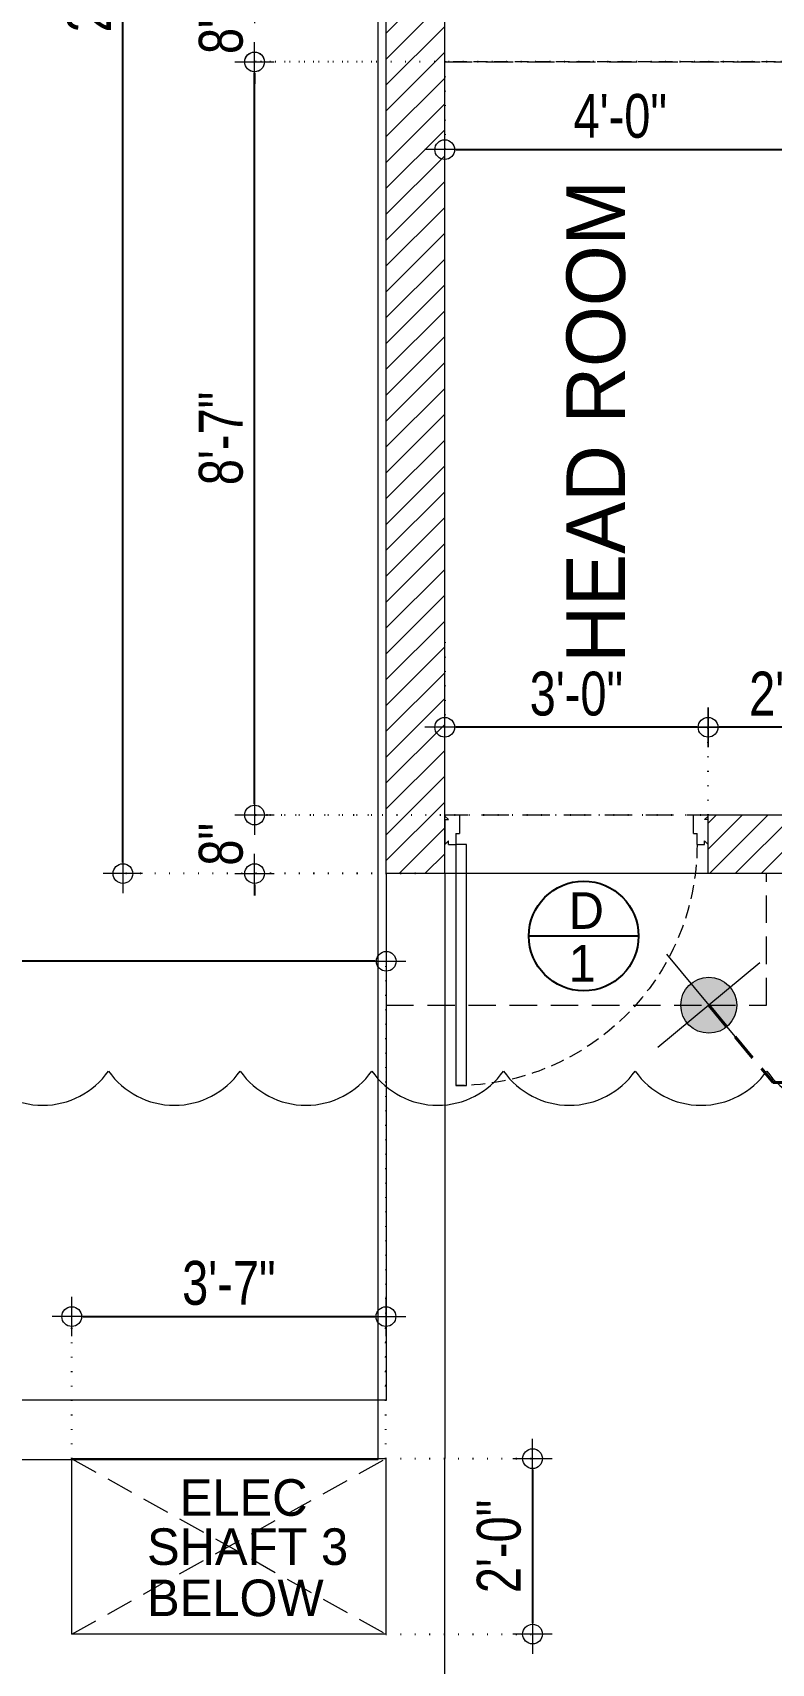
# Model space of a CAD drawing. Header units: inches. Extents: x 13 to 21264, y -72369 to -55.
# Drawn here: x 11349.2 to 11450.1, y -71373.6 to -71150.6 of the extents above; entities that cross this region are included whole.
import ezdxf

# ---------------------------------------------------------------- set-up
doc = ezdxf.new("R2010")
doc.units = ezdxf.units.IN
doc.header["$LTSCALE"] = 15
doc.header["$MEASUREMENT"] = 0
doc.header["$PDMODE"] = 34
for name, pattern in [('DOT2', [0.125, 0, -0.125]), ('HIDDEN', [0.375, 0.25, -0.125]), ('HIDDEN2', [0.1875, 0.125, -0.0625])]:
    doc.linetypes.add(name, pattern=pattern)
doc.layers.get('0').update_dxf_attribs({"linetype": 'CONTINUOUS', "lineweight": 13})
doc.layers.get('DEFPOINTS').update_dxf_attribs({"linetype": 'CONTINUOUS', "lineweight": 13})
doc.layers.add('1', color=8, linetype='CONTINUOUS')
doc.layers.add('2', color=36, linetype='CONTINUOUS')
for name, color, linetype, lineweight in [('A-Wall', 7, 'CONTINUOUS', 40), ('AR-WALL', 7, 'CONTINUOUS', 13), ('DOOR', 17, 'CONTINUOUS', 13), ('INNER DIM', 30, 'CONTINUOUS', 13), ('parapet wall', 4, 'CONTINUOUS', 13), ('TEXT', 4, 'CONTINUOUS', 13)]:
    doc.layers.add(name, color=color, linetype=linetype, lineweight=lineweight)
for name, color, linetype, lineweight, true_color in [('AR-WALL HATCH', 7, 'CONTINUOUS', 9, 0xfa0000), ('REVISION - 2', 7, 'CONTINUOUS', 13, 0x1a6600), ('SHAFT TEXT', 7, 'CONTINUOUS', 13, 0xcc6600)]:
    doc.layers.add(name, color=color, linetype=linetype, lineweight=lineweight, true_color=true_color)
doc.layers.add('BOXTEXT', color=232, linetype='CONTINUOUS', true_color=0xbd005e)
doc.styles.add('rob', font='')
doc.styles.add('RS', font='', dxfattribs={"width": 0.8})
doc.styles.get('rob').set_extended_font_data('Century Gothic')
doc.styles.get('RS').set_extended_font_data('Century Gothic')
doc.dimstyles.new('SECTION DIM', dxfattribs={"dimscale": 0.6, "dimtxt": 9, "dimasz": 2, "dimexe": 0, "dimexo": 0, "dimgap": 1, "dimtad": 1, "dimzin": 3, "dimdsep": 46, "dimlunit": 4, "dimtxsty": 'RS', "dimblk1": 'CUT', "dimblk2": 'CUT', "dimsah": 1, "dimcen": 0, "dimclrd": 251, "dimclre": 21, "dimclrt": 4, "dimadec": 0, "dimazin": 0, "dimtfac": 1, "dimtix": 1, "dimtofl": 0, "dimtmove": 2, "dimatfit": 3, "dimfxl": 0, "dimtolj": 1, "dimtzin": 3, "dimarcsym": 0})
doc.dimstyles.new('WORKING DIM-altura', dxfattribs={"dimscale": 0, "dimtxt": 6, "dimasz": 1.5, "dimexe": 0, "dimexo": 0, "dimgap": 2, "dimtad": 1, "dimzin": 3, "dimdsep": 46, "dimlunit": 4, "dimtxsty": 'RS', "dimblk1": 'CUT-15', "dimblk2": 'CUT-15', "dimsah": 1, "dimcen": 0, "dimclrd": 49, "dimclre": 109, "dimclrt": 41, "dimadec": 0, "dimazin": 0, "dimtfac": 0.75, "dimtix": 1, "dimtofl": 0, "dimtmove": 2, "dimatfit": 2, "dimldrblk": 'CUT-15', "dimfxl": 1, "dimtolj": 1, "dimtzin": 3, "dimlwd": -1, "dimlwe": -1, "dimarcsym": 0})
pattern_1 = [(45, (16740.3535, -1712.1522), (-1.76776695, 1.76776695), [])]

# ---------------------------------------------------------------- blocks, each defined once
blk = doc.blocks.new('36-dp')
at = {"layer": 'DOOR', "color": 247}
for p, q in [((-36, 0.125), (-34, 0.125)), ((-36, 0), (-36, 0.125)), ((-36, 0), (-35.5, -0.5)), ((-34, -2.375), (-34, 0.125)), ((-2, 0.125), (-2, -2.375)), ((-2, 0.125), (0, 0.125)), ((0, 0), (-0.5, -0.5)), ((0, 0.125), (0, 0)), ((-36, -3.875), (-36, -0.5)), ((-36, -0.5), (-35.5, -0.5)), ((0, -0.5), (-0.5, -0.5)), ((0, -0.5), (0, -3.875)), ((-36, -3.875), (-35.5, -3.375)), ((-35.5, -3.875), (-35.5, -3.375)), ((-34.5, -3.875), (-35.5, -3.875)), ((-34.5, -3.875), (-34.5, -2.375)), ((-34, -2.375), (-34.5, -2.375)), ((-1.5, -2.375), (-2, -2.375)), ((-1.5, -2.375), (-1.5, -3.875)), ((-0.5, -3.875), (-1.5, -3.875)), ((0, -3.875), (-0.5, -3.375)), ((-0.5, -3.875), (-0.5, -3.375))]:
    blk.add_line(p, q, dxfattribs=at)
blk.add_lwpolyline([(-1.5, -3.875), (-1.5, -36.875), (-3, -36.875), (-3, -3.875)], close=True, dxfattribs=at)
at = {"layer": 'DOOR', "color": 247, "linetype": 'HIDDEN2'}
blk.add_arc((-1.5, -3.875), 33, 180, 270, dxfattribs=at)
blk = doc.blocks.new('CUT')
at = {"layer": 'INNER DIM', "color": 9}
blk.add_line((0, 1.8), (0, -1.8), dxfattribs=at)
at = {"layer": 'INNER DIM', "color": 8}
blk.add_line((-1.8, 0), (1.8, 0), dxfattribs=at)
at = {"layer": 'INNER DIM', "color": 9}
blk.add_circle((0, 0), 0.9, dxfattribs=at)
blk = doc.blocks.new('*D691')
at = {"layer": 'DEFPOINTS', "color": 0, "transparency": 16777216}
for p in [(11405.49, -71234, 0.01), (11405.49, -71245.63), (11441.49, -71257.63, 0.01)]:
    blk.add_point(p, dxfattribs=at)
at = {"layer": 'INNER DIM', "color": 21, "linetype": 'DOT2', "lineweight": -2, "transparency": 16777216}
for p, q in [((11405.49, -71234), (11405.49, -71245.63)), ((11441.49, -71257.63), (11441.49, -71245.63))]:
    blk.add_line(p, q, dxfattribs=at)
at = {"layer": 'INNER DIM', "color": 251, "lineweight": -2, "transparency": 16777216}
blk.add_line((11439.99, -71245.63), (11406.99, -71245.63), dxfattribs=at)
at = {"layer": 'INNER DIM', "color": 251, "lineweight": -2, "transparency": 16777216, "xscale": 1.5, "yscale": 1.5, "zscale": 1.5, "rotation": 180}
blk.add_blockref('CUT', (11405.49, -71245.63), dxfattribs=at)
at = {"layer": 'INNER DIM', "color": 251, "lineweight": -2, "transparency": 16777216, "xscale": 1.5, "yscale": 1.5, "zscale": 1.5}
blk.add_blockref('CUT', (11441.49, -71245.63), dxfattribs=at)
at = {"layer": 'INNER DIM', "color": 7, "lineweight": 0, "transparency": 16777216, "insert": (11423.49, -71241.06), "char_height": 6, "attachment_point": 5, "style": 'RS'}
blk.add_mtext('\\A1;3\'-0"', dxfattribs=at)
blk = doc.blocks.new('*D696')
at = {"layer": 'DEFPOINTS', "color": 0, "transparency": 16777216}
for p in [(11379.49, -71257.63), (11440.49, -71257.63, 0.01), (11397.49, -71265.63, 0.01)]:
    blk.add_point(p, dxfattribs=at)
at = {"layer": 'INNER DIM', "color": 251, "lineweight": -2, "transparency": 16777216}
for p, q in [((11379.49, -71256.13), (11379.49, -71254.63)), ((11379.49, -71267.13), (11379.49, -71268.63))]:
    blk.add_line(p, q, dxfattribs=at)
at = {"layer": 'INNER DIM', "color": 21, "linetype": 'DOT2', "lineweight": -2, "transparency": 16777216}
for p, q in [((11440.49, -71257.63), (11379.49, -71257.63)), ((11397.49, -71265.63), (11379.49, -71265.63))]:
    blk.add_line(p, q, dxfattribs=at)
at = {"layer": 'INNER DIM', "color": 251, "lineweight": -2, "transparency": 16777216, "xscale": 1.5, "yscale": 1.5, "zscale": 1.5}
for p, rotation in [((11379.49, -71257.63), 270), ((11379.49, -71265.63), 90)]:
    blk.add_blockref('CUT', p, dxfattribs=dict(at, rotation=rotation))
at = {"layer": 'INNER DIM', "color": 7, "lineweight": 0, "transparency": 16777216, "insert": (11374.91, -71261.63), "char_height": 6, "attachment_point": 5, "rotation": 90, "style": 'RS'}
blk.add_mtext('\\A1;8"', dxfattribs=at)
blk = doc.blocks.new('*D697')
at = {"layer": 'DEFPOINTS', "color": 0, "transparency": 16777216}
for p in [(11379.49, -71154.63), (11453.5, -71154.63, 0.01), (11397.49, -71257.63, 0.01)]:
    blk.add_point(p, dxfattribs=at)
at = {"layer": 'INNER DIM', "color": 21, "linetype": 'DOT2', "lineweight": -2, "transparency": 16777216}
for p, q in [((11453.5, -71154.63), (11379.49, -71154.63)), ((11397.49, -71257.63), (11379.49, -71257.63))]:
    blk.add_line(p, q, dxfattribs=at)
at = {"layer": 'INNER DIM', "color": 251, "lineweight": -2, "transparency": 16777216}
blk.add_line((11379.49, -71256.13), (11379.49, -71156.13), dxfattribs=at)
at = {"layer": 'INNER DIM', "color": 251, "lineweight": -2, "transparency": 16777216, "xscale": 1.5, "yscale": 1.5, "zscale": 1.5}
for p, rotation in [((11379.49, -71154.63), 90), ((11379.49, -71257.63), 270)]:
    blk.add_blockref('CUT', p, dxfattribs=dict(at, rotation=rotation))
at = {"layer": 'INNER DIM', "color": 7, "lineweight": 0, "transparency": 16777216, "insert": (11374.91, -71206.13), "char_height": 6, "attachment_point": 5, "rotation": 90, "style": 'RS'}
blk.add_mtext('\\A1;8\'-7"', dxfattribs=at)
blk = doc.blocks.new('*D698')
at = {"layer": 'DEFPOINTS', "color": 0, "transparency": 16777216}
for p in [(11379.49, -71146.64), (11440.49, -71146.64, 0.01), (11397.49, -71154.64, 0.01)]:
    blk.add_point(p, dxfattribs=at)
at = {"layer": 'INNER DIM', "color": 251, "lineweight": -2, "transparency": 16777216}
for p, q in [((11379.49, -71145.14), (11379.49, -71143.64)), ((11379.49, -71156.14), (11379.49, -71157.64))]:
    blk.add_line(p, q, dxfattribs=at)
at = {"layer": 'INNER DIM', "color": 21, "linetype": 'DOT2', "lineweight": -2, "transparency": 16777216}
for p, q in [((11440.49, -71146.64), (11379.49, -71146.64)), ((11397.49, -71154.64), (11379.49, -71154.64))]:
    blk.add_line(p, q, dxfattribs=at)
at = {"layer": 'INNER DIM', "color": 251, "lineweight": -2, "transparency": 16777216, "xscale": 1.5, "yscale": 1.5, "zscale": 1.5}
for p, rotation in [((11379.49, -71146.64), 270), ((11379.49, -71154.64), 90)]:
    blk.add_blockref('CUT', p, dxfattribs=dict(at, rotation=rotation))
at = {"layer": 'INNER DIM', "color": 7, "lineweight": 0, "transparency": 16777216, "insert": (11374.91, -71150.64), "char_height": 6, "attachment_point": 5, "rotation": 90, "style": 'RS'}
blk.add_mtext('\\A1;8"', dxfattribs=at)
blk = doc.blocks.new('*D699')
at = {"layer": 'DEFPOINTS', "color": 0, "transparency": 16777216}
for p in [(11361.49, -71015.63), (11397.49, -71015.63, 0.01), (11401.49, -71265.63, 0.01)]:
    blk.add_point(p, dxfattribs=at)
at = {"layer": 'INNER DIM', "color": 21, "linetype": 'DOT2', "lineweight": -2, "transparency": 16777216}
for p, q in [((11397.49, -71015.63), (11361.49, -71015.63)), ((11401.49, -71265.63), (11361.49, -71265.63))]:
    blk.add_line(p, q, dxfattribs=at)
at = {"layer": 'INNER DIM', "color": 251, "lineweight": -2, "transparency": 16777216}
blk.add_line((11361.49, -71264.13), (11361.49, -71017.13), dxfattribs=at)
at = {"layer": 'INNER DIM', "color": 251, "lineweight": -2, "transparency": 16777216, "xscale": 1.5, "yscale": 1.5, "zscale": 1.5}
for p, rotation in [((11361.49, -71015.63), 90), ((11361.49, -71265.63), 270)]:
    blk.add_blockref('CUT', p, dxfattribs=dict(at, rotation=rotation))
at = {"layer": 'INNER DIM', "color": 7, "lineweight": 0, "transparency": 16777216, "insert": (11356.91, -71140.63), "char_height": 6, "attachment_point": 5, "rotation": 90, "style": 'RS'}
blk.add_mtext('\\A1;20\'-10"', dxfattribs=at)
blk = doc.blocks.new('*D700')
at = {"layer": 'DEFPOINTS', "color": 0, "transparency": 16777216}
for p in [(11405.49, -71154.64, 0.01), (11453.5, -71154.63, 0.01), (11453.5, -71166.64)]:
    blk.add_point(p, dxfattribs=at)
at = {"layer": 'INNER DIM', "color": 21, "linetype": 'DOT2', "lineweight": -2, "transparency": 16777216}
for p, q in [((11405.49, -71154.64), (11405.49, -71166.64)), ((11453.5, -71154.63), (11453.5, -71166.64))]:
    blk.add_line(p, q, dxfattribs=at)
at = {"layer": 'INNER DIM', "color": 251, "lineweight": -2, "transparency": 16777216}
blk.add_line((11406.99, -71166.64), (11452, -71166.64), dxfattribs=at)
at = {"layer": 'INNER DIM', "color": 251, "lineweight": -2, "transparency": 16777216, "xscale": 1.5, "yscale": 1.5, "zscale": 1.5, "rotation": 180}
blk.add_blockref('CUT', (11405.49, -71166.64), dxfattribs=at)
at = {"layer": 'INNER DIM', "color": 251, "lineweight": -2, "transparency": 16777216, "xscale": 1.5, "yscale": 1.5, "zscale": 1.5}
blk.add_blockref('CUT', (11453.5, -71166.64), dxfattribs=at)
at = {"layer": 'INNER DIM', "color": 7, "lineweight": 0, "transparency": 16777216, "insert": (11429.49, -71162.06), "char_height": 6, "attachment_point": 5, "style": 'RS'}
blk.add_mtext('\\A1;4\'-0"', dxfattribs=at)
blk = doc.blocks.new('*D701')
at = {"layer": 'DEFPOINTS', "color": 0, "transparency": 16777216}
for p in [(11441.49, -71245.63), (11441.49, -71257.63), (11465.5, -71257.64, 0.01)]:
    blk.add_point(p, dxfattribs=at)
at = {"layer": 'INNER DIM', "color": 21, "linetype": 'DOT2', "lineweight": -2, "transparency": 16777216}
for p, q in [((11441.49, -71257.63), (11441.49, -71245.63)), ((11465.5, -71257.64), (11465.5, -71245.63))]:
    blk.add_line(p, q, dxfattribs=at)
at = {"layer": 'INNER DIM', "color": 251, "lineweight": -2, "transparency": 16777216}
blk.add_line((11464, -71245.63), (11442.99, -71245.63), dxfattribs=at)
at = {"layer": 'INNER DIM', "color": 251, "lineweight": -2, "transparency": 16777216, "xscale": 1.5, "yscale": 1.5, "zscale": 1.5, "rotation": 180}
blk.add_blockref('CUT', (11441.49, -71245.63), dxfattribs=at)
at = {"layer": 'INNER DIM', "color": 251, "lineweight": -2, "transparency": 16777216, "xscale": 1.5, "yscale": 1.5, "zscale": 1.5}
blk.add_blockref('CUT', (11465.5, -71245.63), dxfattribs=at)
at = {"layer": 'INNER DIM', "color": 7, "lineweight": 0, "transparency": 16777216, "insert": (11453.49, -71241.06), "char_height": 6, "attachment_point": 5, "style": 'RS'}
blk.add_mtext('\\A1;2\'-0"', dxfattribs=at)
blk = doc.blocks.new('CUT-15')
h = blk.add_hatch(color=256)
h.dxf.hatch_style = 1
edge = h.paths.add_edge_path()
edge.add_arc((0, 0), 0.638, -180, 180)
for p, q in [((0, -1.509), (0, 1.509)), ((1.509, 0), (-1.509, 0))]:
    blk.add_line(p, q)
blk.add_circle((0, 0), 0.638)
blk = doc.blocks.new('*D733')
at = {"layer": 'DEFPOINTS', "color": 0, "transparency": 16777216}
for p in [(11397.45, -71345.64, 0.01), (11397.45, -71369.63, 0.01), (11417.49, -71369.63)]:
    blk.add_point(p, dxfattribs=at)
at = {"layer": 'INNER DIM', "color": 21, "linetype": 'DOT2', "lineweight": -2, "transparency": 16777216}
for p, q in [((11397.45, -71345.64), (11417.49, -71345.64)), ((11397.45, -71369.63), (11417.49, -71369.63))]:
    blk.add_line(p, q, dxfattribs=at)
at = {"layer": 'INNER DIM', "color": 251, "lineweight": -2, "transparency": 16777216}
blk.add_line((11417.49, -71347.14), (11417.49, -71368.13), dxfattribs=at)
at = {"layer": 'INNER DIM', "color": 251, "lineweight": -2, "transparency": 16777216, "xscale": 1.5, "yscale": 1.5, "zscale": 1.5}
for p, rotation in [((11417.49, -71345.64), 90), ((11417.49, -71369.63), 270)]:
    blk.add_blockref('CUT', p, dxfattribs=dict(at, rotation=rotation))
at = {"layer": 'INNER DIM', "color": 7, "lineweight": 0, "transparency": 16777216, "insert": (11412.91, -71357.64), "char_height": 6, "attachment_point": 5, "rotation": 90, "style": 'RS'}
blk.add_mtext('\\A1;2\'-0"', dxfattribs=at)
blk = doc.blocks.new('*D629')
at = {"layer": 'DEFPOINTS', "color": 0, "transparency": 16777216}
for p in [(9266.5, -71277.63), (11397.49, -71337.63, 0.01), (9266.5, -71345.63, 0.01)]:
    blk.add_point(p, dxfattribs=at)
at = {"layer": 'INNER DIM', "color": 8, "linetype": 'DOT2', "lineweight": -2, "transparency": 16777216}
for p, q in [((9266.5, -71345.63), (9266.5, -71277.63)), ((11397.49, -71337.63), (11397.49, -71277.63))]:
    blk.add_line(p, q, dxfattribs=at)
at = {"layer": 'INNER DIM', "color": 251, "lineweight": -2, "transparency": 16777216}
blk.add_line((11395.99, -71277.63), (9268, -71277.63), dxfattribs=at)
at = {"layer": 'INNER DIM', "color": 251, "lineweight": -2, "transparency": 16777216, "xscale": 1.5, "yscale": 1.5, "zscale": 1.5, "rotation": 180}
blk.add_blockref('CUT', (9266.5, -71277.63), dxfattribs=at)
at = {"layer": 'INNER DIM', "color": 251, "lineweight": -2, "transparency": 16777216, "xscale": 1.5, "yscale": 1.5, "zscale": 1.5}
blk.add_blockref('CUT', (11397.49, -71277.63), dxfattribs=at)
at = {"layer": 'INNER DIM', "color": 7, "lineweight": 0, "transparency": 16777216, "insert": (10331.99, -71272.46), "char_height": 7, "attachment_point": 5, "style": 'RS'}
blk.add_mtext('\\A1;177\'-7"', dxfattribs=at)
blk = doc.blocks.new('*D631')
at = {"layer": 'DEFPOINTS', "color": 0, "transparency": 16777216}
for p in [(11397.45, -71326.21), (11354.5, -71345.64, 0.01), (11397.45, -71345.64)]:
    blk.add_point(p, dxfattribs=at)
at = {"layer": 'INNER DIM', "color": 21, "linetype": 'DOT2', "lineweight": -2, "transparency": 16777216}
for p, q in [((11354.5, -71345.64), (11354.5, -71326.21)), ((11397.45, -71345.64), (11397.45, -71326.21))]:
    blk.add_line(p, q, dxfattribs=at)
at = {"layer": 'INNER DIM', "color": 251, "lineweight": -2, "transparency": 16777216}
blk.add_line((11356, -71326.21), (11395.95, -71326.21), dxfattribs=at)
at = {"layer": 'INNER DIM', "color": 251, "lineweight": -2, "transparency": 16777216, "xscale": 1.5, "yscale": 1.5, "zscale": 1.5, "rotation": 180}
blk.add_blockref('CUT', (11354.5, -71326.21), dxfattribs=at)
at = {"layer": 'INNER DIM', "color": 251, "lineweight": -2, "transparency": 16777216, "xscale": 1.5, "yscale": 1.5, "zscale": 1.5}
blk.add_blockref('CUT', (11397.45, -71326.21), dxfattribs=at)
at = {"layer": 'INNER DIM', "color": 7, "lineweight": 0, "transparency": 16777216, "insert": (11375.98, -71321.64), "char_height": 6, "attachment_point": 5, "style": 'RS'}
blk.add_mtext('\\A1;3\'-7"', dxfattribs=at)
blk = doc.blocks.new('D1...')
at = {"layer": 'BOXTEXT'}
blk.add_line((7.5, 0), (-7.5, 0), dxfattribs=at)
blk.add_circle((0, 0), 7.5, dxfattribs=at)
at = {"layer": 'BOXTEXT', "style": 'rob'}
for s, p in [('D', (-2.06, 0.98)), ('1', (-2.06, -6.24))]:
    blk.add_text(s, height=5, dxfattribs=at).set_placement(p)

msp = doc.modelspace()

# ---------------------------------------------------------------- hatches: boundary and pattern name
at = {"layer": 'AR-WALL HATCH', "lineweight": 0, "ltscale": 3}
h = msp.add_hatch(dxfattribs=at)
h.set_pattern_fill('ANSI31', color=256, scale=20)
h.set_pattern_definition(pattern_1)
h.paths.add_polyline_path([(11397.485, -71083.634), (11405.485, -71083.634), (11405.486, -71042.635), (11397.486, -71042.635)])
h.paths.add_polyline_path([(11405.485, -71113.634), (11397.485, -71113.634), (11397.486, -71265.634), (11405.486, -71265.634)])
h = msp.add_hatch(dxfattribs=at)
h.set_pattern_fill('ANSI31', color=256, scale=20)
h.set_pattern_definition(pattern_1)
h.paths.add_polyline_path([(11589.5, -71257.635), (11489.5, -71257.635), (11489.5, -71265.634), (11589.5, -71265.634)])
h.paths.add_polyline_path([(11465.5, -71257.635), (11441.61, -71257.635), (11441.486, -71257.759), (11441.486, -71265.634), (11465.5, -71265.634)])

# ---------------------------------------------------------------- linework, layer by layer
at = {"color": 1, "lineweight": 0, "ltscale": 3}
msp.add_lwpolyline([(9275.078, -72094.491), (9275.078, -71345.76), (11396.382, -71345.76), (11396.382, -71008.659), (11139.099, -71008.659), (11139.099, -70939.717), (10986.584, -70939.717), (10986.584, -70580.336), (11804.834, -70580.336), (11804.834, -70936.992), (11605.288, -70936.992), (11605.288, -71006.061), (11605.288, -71340.974), (11635.113, -71340.974), (11635.113, -71313.444), (11820.52, -71313.444), (11820.52, -72103.233), (9274.727, -72103.233), (9274.727, -72093.122), (9274.727, -72090.418), (9275.097, -72090.418)], dxfattribs=at)
at = {"layer": '1', "linetype": 'HIDDEN', "lineweight": 0, "elevation": -0.017}
for points in [[(11397.486, -71265.634), (11397.486, -71283.634), (11441.486, -71283.634), (11449.486, -71283.634), (11449.486, -71265.634)], [(11354.501, -71345.642), (11397.454, -71369.634)], [(11354.501, -71369.634), (11397.454, -71345.642)]]:
    msp.add_lwpolyline(points, dxfattribs=at)
at = {"layer": '1', "lineweight": 0, "ltscale": 3, "elevation": -0.017}
msp.add_lwpolyline([(11441.486, -71265.634), (11405.486, -71265.634)], dxfattribs=at)
at = {"layer": '2', "linetype": 'HIDDEN', "lineweight": 0, "elevation": -0.009}
for points in [[(11613.497, -71265.631), (11397.489, -71265.631), (11397.489, -71146.639), (11613.497, -71146.639)], [(11605.5, -71257.634), (11405.486, -71257.634), (11405.486, -71154.635), (11605.5, -71154.635)]]:
    msp.add_lwpolyline(points, close=True, dxfattribs=at)
at = {"layer": '2', "linetype": 'HIDDEN', "lineweight": 0, "ltscale": 0.5, "elevation": -0.003}
msp.add_lwpolyline([(11453.5, -71154.634), (11405.486, -71154.635)], dxfattribs=at)
at = {"layer": 'A-Wall', "lineweight": 0, "ltscale": 3, "elevation": -0.017}
for points in [[(11397.486, -71265.634), (11397.486, -71146.635)], [(11405.486, -71265.634), (11405.487, -71146.635)], [(11441.486, -71265.634), (11441.486, -71257.635)]]:
    msp.add_lwpolyline(points, dxfattribs=at)
at = {"layer": 'AR-WALL', "lineweight": 0}
for p, q in [((11589.5, -71257.634, -0.001), (11441.486, -71257.634, -0.017)), ((11405.486, -71265.634, -0.017), (11397.486, -71265.634, -0.017)), ((11589.5, -71265.634, -0.001), (11441.486, -71265.634, -0.017))]:
    msp.add_line(p, q, dxfattribs=at)
at = {"layer": 'parapet wall', "lineweight": 0, "ltscale": 3}
for p, q in [((11354.501, -71369.634, -0.017), (11354.501, -71345.642, -0.017)), ((11397.454, -71345.642, -0.017), (11397.454, -71369.634, -0.017)), ((11405.486, -71681.634, -0.017), (11405.486, -71345.634, -0.017)), ((11397.454, -71369.634, -0.017), (11354.501, -71369.634, -0.017))]:
    msp.add_line(p, q, dxfattribs=at)
at = {"layer": 'parapet wall', "lineweight": 0, "ltscale": 3, "elevation": -0.017}
for points in [[(11397.486, -71265.634), (11397.486, -71337.634), (11282.501, -71337.634), (9141.589, -71337.634)], [(11405.486, -71265.634), (11405.486, -71345.634)], [(11397.454, -71345.642), (11354.501, -71345.642)]]:
    msp.add_lwpolyline(points, dxfattribs=at)
at = {"layer": 'REVISION - 2', "color": 222, "lineweight": 0, "ltscale": 3, "true_color": 0xb8008a}
msp.add_lwpolyline([(11341.529, -71292.636, 0.5205671), (11359.529, -71292.636, 0.5205671), (11377.529, -71292.636, 0.5205671), (11395.529, -71292.636, 0.5205671), (11413.529, -71292.636, 0.5205671), (11431.529, -71292.636, 0.5205671), (11449.529, -71292.636, 0.5205671), (11467.529, -71292.636, 0.5205671), (11485.529, -71292.636, 0.5205671), (11503.529, -71292.636, 0.5205671), (11521.529, -71292.636, 0.5205671), (11539.529, -71292.636, 0.5205671), (11557.529, -71292.636, 0.5205671), (11575.529, -71292.636, 0.5205671), (11593.529, -71292.636, 0.5205671), (11611.529, -71292.636, 0.5205671), (11629.529, -71292.636, 0.5205671), (11647.529, -71292.636, 0.5205671)], format="xyb", dxfattribs=at)

# ---------------------------------------------------------------- block references
at = {"layer": 'BOXTEXT', "lineweight": 0}
msp.add_blockref('D1...', (11424.487, -71274.169, -0.022), dxfattribs=at)
at = {"layer": 'DOOR', "lineweight": 0, "xscale": -0.9999522030621437, "yscale": 0.9999522030621447, "zscale": 0.9999522030621447, "rotation": 359.9999353240523}
msp.add_blockref('36-dp', (11405.486, -71257.759, -0.017), dxfattribs=at)

# ---------------------------------------------------------------- texts
at = {"layer": 'SHAFT TEXT', "lineweight": 0, "style": 'rob'}
for s, p in [('ELEC', (11369.26, -71353.452, -0.011)), ('SHAFT 3', (11364.793, -71360.168, -0.004)), ('BELOW', (11364.793, -71367.172, -0.004))]:
    msp.add_text(s, height=5, dxfattribs=at).set_placement(p)
at = {"layer": 'TEXT', "lineweight": 0, "style": 'rob'}
msp.add_text('HEAD ROOM', height=8, rotation=89.9999, dxfattribs=at).set_placement((11430.122, -71236.78, -0.03))

# ---------------------------------------------------------------- dimensions: what is measured, and where the dimension line sits
at = {"layer": 'INNER DIM', "lineweight": 0}
for base, p1, p2, picture, middle in [((11361.485, -71015.635, -0.014), (11401.485, -71265.634, -0.004), (11397.485, -71015.635, -0.009), '*D699', (11356.914, -71140.634, -0.014)), ((11379.485, -71146.635, -0.009), (11397.485, -71154.635, -0.004), (11440.485, -71146.635, -0.004), '*D698', (11374.914, -71150.635, -0.009)), ((11379.485, -71154.634, -0.009), (11397.485, -71257.634, -0.004), (11453.5, -71154.634, -0.001), '*D697', (11374.914, -71206.134, -0.009)), ((11379.485, -71257.634, -0.009), (11397.485, -71265.634, -0.004), (11440.485, -71257.634, -0.004), '*D696', (11374.914, -71261.634, -0.009)), ((11417.485, -71369.634, -0.009), (11397.454, -71345.642, -0.004), (11397.454, -71369.634, -0.004), '*D733', (11412.914, -71357.638, -0.009))]:
    dim = msp.add_linear_dim(base=base, p1=p1, p2=p2, angle=90, dimstyle='SECTION DIM', override={"dimscale": 1, "dimtxt": 6, "dimasz": 1.5, "dimclrt": 7, "dimfxl": 2}, dxfattribs=at)
    dim.commit()
    dim.dimension.update_dxf_attribs({"geometry": picture, "text_midpoint": middle})
for base, p1, p2, override, picture, middle in [((11453.5, -71166.635, -0.009), (11405.487, -71154.635, -0.004), (11453.5, -71154.634, -0.001), {"dimscale": 1, "dimtxt": 6, "dimasz": 1.5, "dimclrt": 7, "dimfxl": 2}, '*D700', (11429.493, -71162.064, -0.009)), ((11405.485, -71245.634, -0.009), (11441.485, -71257.634, -0.004), (11405.485, -71233.999, -0.004), {"dimscale": 1, "dimtxt": 6, "dimasz": 1.5, "dimclrt": 7, "dimfxl": 2}, '*D691', (11423.485, -71241.063, -0.009)), ((11441.485, -71245.634, -0.009), (11465.498, -71257.635, 0.004), (11441.485, -71257.634, -0.009), {"dimscale": 1, "dimtxt": 6, "dimasz": 1.5, "dimclrt": 7, "dimfxl": 2}, '*D701', (11453.492, -71241.063, -0.009)), ((9266.501, -71277.631, -0.014), (11397.485, -71337.634, -0.009), (9266.501, -71345.631, -0.004), {"dimscale": 1, "dimtxt": 7, "dimasz": 1.5, "dimclre": 8, "dimclrt": 7, "dimfxl": 2}, '*D629', (10331.993, -71272.464, -0.014)), ((11397.454, -71326.214, -0.009), (11354.5, -71345.642, -0.004), (11397.454, -71345.642, -0.009), {"dimscale": 1, "dimtxt": 6, "dimasz": 1.5, "dimclrt": 7, "dimfxl": 2}, '*D631', (11375.977, -71321.642, -0.009))]:
    dim = msp.add_linear_dim(base=base, p1=p1, p2=p2, dimstyle='SECTION DIM', override=override, dxfattribs=at)
    dim.commit()
    dim.dimension.update_dxf_attribs({"geometry": picture, "text_midpoint": middle})

# ---------------------------------------------------------------- leaders
at = {"layer": 'A-Wall', "color": 1, "linetype": 'HIDDEN', "lineweight": 0}
msp.add_leader([(11441.585, -71283.634, -0.022), (11450.393, -71294.218, -0.022), (11497.176, -71294.218, -0.022)], dimstyle='WORKING DIM-altura', override={"dimscale": 1, "dimasz": 6, "dimtad": 0, "dimfxl": 0, "dimfxlon": 1, "dimarcsym": 2}, dxfattribs=at)

doc.saveas('drawing.dxf')
